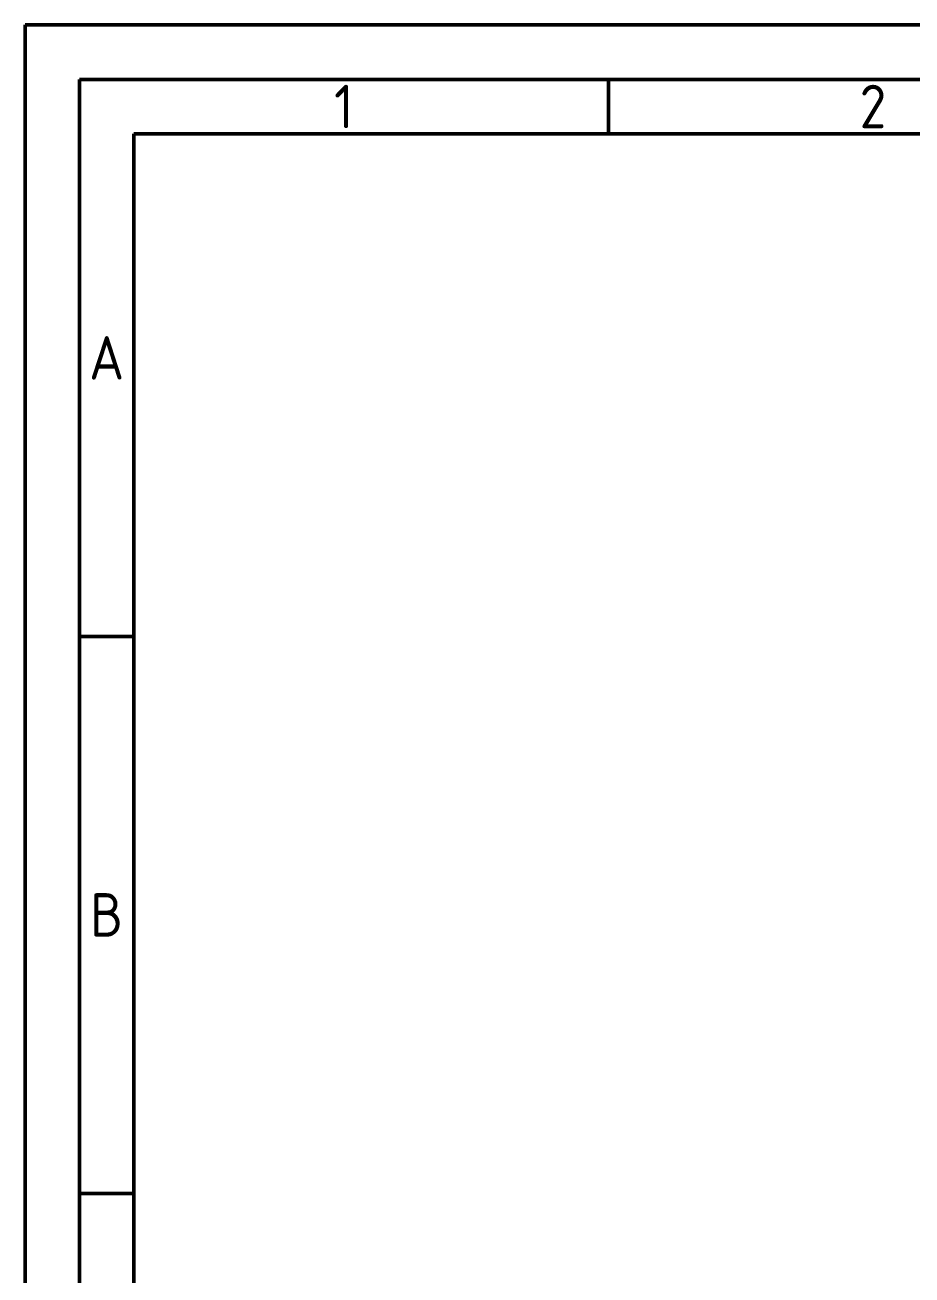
# Model space of a CAD drawing. Header units: millimetres. Extents: x 0 to 118800, y 79635 to 177025.
# Drawn here: x 0 to 16318, y 154023 to 177025 of the extents above; entities that cross this region are included whole.
import ezdxf
from ezdxf.enums import TextEntityAlignment as Align

# ---------------------------------------------------------------- set-up
doc = ezdxf.new("R2010")
doc.units = ezdxf.units.MM
doc.header["$LTSCALE"] = 200
doc.layers.add('AM_0', color=7, linetype='Continuous', lineweight=50)
doc.layers.add('AM_BOR', color=7, linetype='Continuous', lineweight=50)
doc.styles.add('ACDINTS', font='isocp.shx', dxfattribs={"height": 1})

# ---------------------------------------------------------------- blocks, each defined once
blk = doc.blocks.new('DIN_A2')
for p, q in [((5, 5), (5, 415)), ((5, 415), (589, 415))]:
    blk.add_line(p, q)
at = {"layer": 'AM_BOR', "color": 7, "lineweight": 50}
for p, q in [((0, 420), (594, 420)), ((0, 0), (0, 420)), ((53.67, 415), (53.67, 410)), ((10, 410), (584, 410)), ((10, 10), (10, 410)), ((10, 363.75), (5.02, 363.75)), ((10, 312.5), (5.02, 312.5))]:
    blk.add_line(p, q, dxfattribs=at)
at = {"layer": 'AM_BOR', "color": 7, "lineweight": 50, "style": 'ACDINTS'}
for s, p in [('1', (29.33, 412.5)), ('2', (78, 412.5)), ('A', (7.51, 389.38)), ('B', (7.51, 338.13))]:
    blk.add_text(s, height=4, dxfattribs=at).set_placement(p, align=Align.MIDDLE_CENTER)

msp = doc.modelspace()

# ---------------------------------------------------------------- block references
at = {"layer": 'AM_0', "xscale": 200, "yscale": 200, "zscale": 200}
msp.add_blockref('DIN_A2', (0, 93025), dxfattribs=at)

doc.saveas('drawing.dxf')
